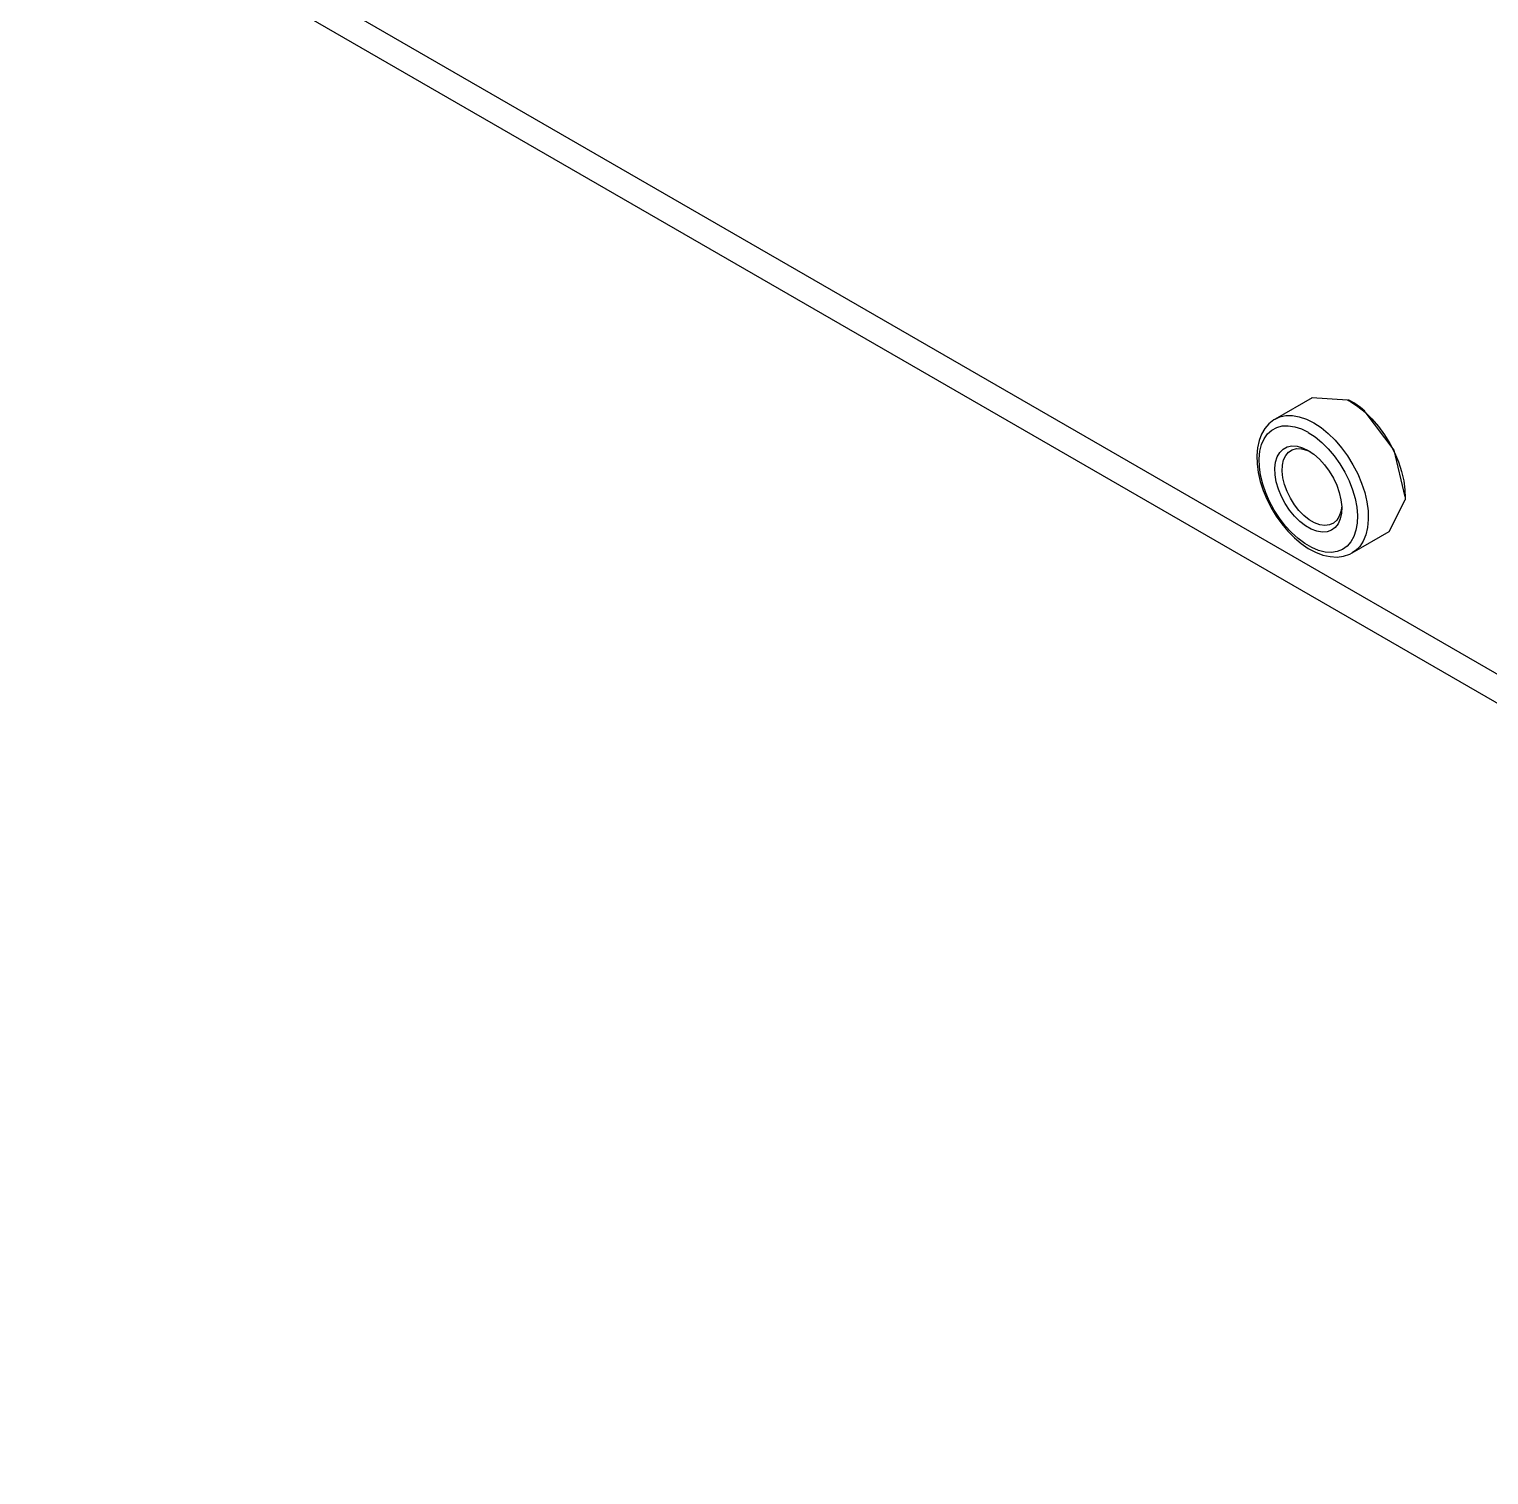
# Model space of a CAD drawing. Extents: x 0 to 258, y 0 to 184.
# Drawn here: x 163.51 to 182.41, y 69.55 to 88.28 of the extents above; entities that cross this region are included whole.
import ezdxf

# ---------------------------------------------------------------- set-up
doc = ezdxf.new("R2010")
doc.units = 0

msp = doc.modelspace()

# ---------------------------------------------------------------- linework, layer by layer
for p, q in [((199.83755, 69.921183), (163.796318, 90.729842)), ((163.510039, 90.522938), (199.83755, 69.548914)), ((180.123471, 83.502228), (179.644575, 83.226797)), ((180.584639, 83.473494), (180.122703, 83.502239)), ((180.584639, 83.473494), (180.622686, 83.452698)), ((180.626178, 83.458836), (180.597074, 83.474447)), ((180.622686, 83.452698), (180.71693, 83.390997)), ((180.634116, 83.454074), (180.626178, 83.458836)), ((180.662691, 83.437447), (180.635174, 83.453957)), ((180.751855, 83.3754), (180.662691, 83.437447)), ((180.71693, 83.390997), (180.809508, 83.315829)), ((180.807179, 83.328516), (180.751855, 83.3754)), ((179.626928, 83.215375), (179.564777, 83.165514)), ((179.656032, 83.230403), (179.626928, 83.215375)), ((179.644575, 83.226797), (179.652513, 83.231295)), ((179.653465, 83.231208), (179.707149, 83.254465)), ((179.707149, 83.254465), (179.785042, 83.271239)), ((179.785042, 83.271239), (179.869339, 83.271768)), ((179.869339, 83.271768), (179.958582, 83.256026)), ((179.958582, 83.256026), (180.051134, 83.22431)), ((180.051134, 83.22431), (180.145378, 83.177182)), ((180.145378, 83.177175), (180.239649, 83.115474)), ((180.809508, 83.315829), (180.898725, 83.228533)), ((181.186406, 82.824277), (180.809958, 83.320115)), ((180.898725, 83.228533), (180.983021, 83.130663)), ((179.4704, 83.031387), (179.43873, 82.948196)), ((179.512548, 83.103964), (179.4704, 83.031387)), ((179.502521, 82.972223), (179.546918, 83.035379)), ((179.564777, 83.165514), (179.512548, 83.103964)), ((179.546918, 83.035379), (179.601581, 83.08461)), ((179.601581, 83.08461), (179.665451, 83.118956)), ((179.665451, 83.118956), (179.737285, 83.137741)), ((179.737285, 83.137741), (179.815681, 83.140625)), ((179.815681, 83.140625), (179.899104, 83.127528)), ((179.899104, 83.127528), (179.98594, 83.098704)), ((179.98594, 83.098704), (180.074523, 83.054723)), ((180.074681, 83.054702), (180.163237, 82.996414)), ((180.163237, 82.996414), (180.2501, 82.924958)), ((180.239649, 83.115474), (180.3322, 83.040306)), ((180.3322, 83.040306), (180.421444, 82.953007)), ((180.983021, 83.130663), (181.060915, 83.023973)), ((181.060915, 83.023973), (181.13095, 82.910361)), ((179.418092, 82.855158), (179.409096, 82.753696)), ((179.43873, 82.948196), (179.418092, 82.855158)), ((179.438545, 82.712686), (179.447805, 82.80929)), ((179.447805, 82.80929), (179.469236, 82.896367)), ((179.469236, 82.896367), (179.502521, 82.972223)), ((179.672383, 82.738316), (179.705456, 82.794966)), ((179.705456, 82.794966), (179.749139, 82.837947)), ((179.749139, 82.837947), (179.802187, 82.866022)), ((179.781815, 82.754503), (179.819941, 82.799181)), ((179.802187, 82.866022), (179.863042, 82.878378)), ((179.819941, 82.799181), (179.867751, 82.829327)), ((179.863042, 82.878378), (179.929981, 82.874674)), ((179.867751, 82.829327), (179.923737, 82.843985)), ((179.923737, 82.843985), (179.986099, 82.842662)), ((179.929981, 82.874674), (180.001074, 82.855016)), ((179.986099, 82.842662), (180.0528, 82.825411)), ((180.001074, 82.855016), (180.074258, 82.81995)), ((180.0528, 82.825411), (180.098891, 82.805171)), ((180.074655, 82.81995), (180.147865, 82.7705)), ((180.2501, 82.924958), (180.333523, 82.841726)), ((180.333523, 82.841726), (180.411919, 82.748333)), ((180.421444, 82.953007), (180.50574, 82.85514)), ((180.50574, 82.85514), (180.583607, 82.748447)), ((181.13095, 82.910361), (181.191936, 82.791854)), ((181.329255, 82.218336), (181.186406, 82.824277)), ((179.409096, 82.753696), (179.412271, 82.645712)), ((179.412271, 82.645712), (179.427088, 82.533307)), ((179.44172, 82.608435), (179.438545, 82.712686)), ((179.457065, 82.498569), (179.44172, 82.608435)), ((179.641691, 82.590877), (179.650952, 82.669628)), ((179.650952, 82.669628), (179.672383, 82.738316)), ((179.736095, 82.549679), (179.73927, 82.627712)), ((179.73927, 82.627712), (179.754615, 82.696726)), ((179.754615, 82.696726), (179.781815, 82.754503)), ((180.147865, 82.7705), (180.218959, 82.708082)), ((180.218959, 82.708082), (180.285872, 82.634496)), ((180.285872, 82.634496), (180.346752, 82.551856)), ((180.411919, 82.748333), (180.483727, 82.646601)), ((180.483727, 82.646601), (180.547597, 82.538508)), ((180.583607, 82.748447), (180.653668, 82.634835)), ((180.653668, 82.634835), (180.714655, 82.516331)), ((181.191936, 82.791854), (181.242762, 82.670572)), ((181.242762, 82.670572), (181.282529, 82.548673)), ((179.427088, 82.533307), (179.453282, 82.418448)), ((179.453282, 82.418448), (179.490297, 82.302913)), ((179.484503, 82.385222), (179.457065, 82.498569)), ((179.644866, 82.504327), (179.641691, 82.590877)), ((179.660477, 82.412469), (179.644866, 82.504327)), ((179.745355, 82.465131), (179.736095, 82.549679)), ((179.766786, 82.37679), (179.745355, 82.465131)), ((180.346752, 82.551856), (180.399775, 82.462544)), ((180.399775, 82.462544), (180.443457, 82.369125)), ((180.547597, 82.538508), (180.60226, 82.426161)), ((180.60226, 82.426161), (180.646657, 82.311742)), ((180.714655, 82.516331), (180.765455, 82.395049)), ((181.282529, 82.548673), (181.310496, 82.428338)), ((181.310496, 82.428338), (181.326106, 82.311713)), ((179.523423, 82.270605), (179.484503, 82.385222)), ((179.490297, 82.302913), (179.537446, 82.18842)), ((179.573059, 82.156945), (179.523423, 82.270605)), ((179.687861, 82.317947), (179.660477, 82.412469)), ((179.726358, 82.22348), (179.687861, 82.317947)), ((179.799568, 82.28749), (179.766786, 82.37679)), ((179.842722, 82.200107), (179.799568, 82.28749)), ((180.443457, 82.369125), (180.47653, 82.274288)), ((180.47653, 82.274288), (180.497961, 82.18076)), ((180.646657, 82.311742), (180.679889, 82.197482)), ((180.765455, 82.395049), (180.805222, 82.27315)), ((180.805222, 82.27315), (180.833214, 82.152815)), ((181.326106, 82.311713), (181.329281, 82.200876)), ((179.537446, 82.18842), (179.593881, 82.076657)), ((179.632457, 82.046455), (179.573059, 82.156945)), ((179.593881, 82.076657), (179.658783, 81.969274)), ((179.700482, 81.941286), (179.632457, 82.046455)), ((179.774882, 82.131783), (179.726358, 82.22348)), ((179.832032, 82.045495), (179.774882, 82.131783)), ((179.896167, 81.967102), (179.832032, 82.045495)), ((179.894818, 82.117446), (179.842722, 82.200107)), ((179.954243, 82.042164), (179.894818, 82.117446)), ((180.019013, 81.976682), (179.954243, 82.042164)), ((180.497961, 82.18076), (180.507222, 82.091236)), ((180.507063, 82.098181), (180.498067, 82.030586)), ((180.507222, 82.091236), (180.504047, 82.008284)), ((180.679889, 82.197482), (180.70132, 82.085603)), ((180.70132, 82.085603), (180.71058, 81.978283)), ((180.833214, 82.152815), (180.848825, 82.036189)), ((181.122615, 81.770143), (181.328434, 82.178763)), ((181.329281, 82.200876), (181.329281, 82.178757)), ((181.335261, 82.190161), (181.335261, 82.195717)), ((179.658783, 81.969274), (179.731147, 81.867875)), ((179.775756, 81.843486), (179.700482, 81.941286)), ((179.731147, 81.867875), (179.809966, 81.774009)), ((179.965435, 81.898852), (179.896167, 81.967102)), ((180.037825, 81.842716), (179.965435, 81.898852)), ((180.087117, 81.923101), (180.019013, 81.976682)), ((180.156305, 81.883149), (180.087117, 81.923101)), ((180.224383, 81.858093), (180.156305, 81.883149)), ((180.289179, 81.848754), (180.224383, 81.858093)), ((180.348578, 81.855448), (180.289179, 81.848754)), ((180.400701, 81.877937), (180.348578, 81.855448)), ((180.443854, 81.9155), (180.400701, 81.877937)), ((180.461317, 81.871402), (180.422793, 81.821406)), ((180.476636, 81.966935), (180.443854, 81.9155)), ((180.488701, 81.934299), (180.461317, 81.871402)), ((180.498067, 82.030586), (180.476636, 81.966935)), ((180.504047, 82.008284), (180.488701, 81.934299)), ((180.707405, 81.877612), (180.692059, 81.785547)), ((180.71058, 81.978283), (180.707405, 81.877612)), ((180.852, 81.925353), (180.842475, 81.822285)), ((180.848825, 82.036189), (180.852, 81.925353)), ((179.856877, 81.754959), (179.775756, 81.843486)), ((179.809966, 81.774009), (179.89413, 81.68912)), ((179.942205, 81.677425), (179.856877, 81.754959)), ((179.89413, 81.68912), (179.982607, 81.614553)), ((180.030126, 81.612394), (179.942205, 81.677425)), ((180.1113, 81.800303), (180.037825, 81.842716)), ((180.18369, 81.772839), (180.1113, 81.800303)), ((180.252957, 81.761118), (180.18369, 81.772839)), ((180.317092, 81.765458), (180.252957, 81.761118)), ((180.374242, 81.785751), (180.317092, 81.765458)), ((180.422793, 81.821406), (180.374242, 81.785751)), ((180.664596, 81.703881), (180.625676, 81.634203)), ((180.644699, 81.494572), (181.123594, 81.770268)), ((180.692059, 81.785547), (180.664596, 81.703881)), ((180.820514, 81.728823), (180.786568, 81.646639)), ((180.842475, 81.822285), (180.820514, 81.728823)), ((179.982607, 81.614553), (180.074258, 81.551577)), ((180.11892, 81.561136), (180.030126, 81.612394)), ((180.074258, 81.551577), (180.167973, 81.501414)), ((180.206841, 81.524642), (180.11892, 81.561136)), ((180.167973, 81.501414), (180.262509, 81.465272)), ((180.292195, 81.503634), (180.206841, 81.524642)), ((180.373316, 81.498501), (180.292195, 81.503634)), ((180.44859, 81.509349), (180.373316, 81.498501)), ((180.516614, 81.535982), (180.44859, 81.509349)), ((180.57604, 81.577873), (180.516614, 81.535982)), ((180.532516, 81.450509), (180.610568, 81.476887)), ((180.625676, 81.634203), (180.57604, 81.577873)), ((180.610568, 81.476887), (180.641683, 81.494985)), ((180.685127, 81.521729), (180.643191, 81.493498)), ((180.741166, 81.577193), (180.685127, 81.521729)), ((180.786568, 81.646639), (180.741166, 81.577193)), ((180.262509, 81.465272), (180.356224, 81.444317)), ((180.356224, 81.444317), (180.447029, 81.43937)), ((180.447029, 81.43937), (180.532516, 81.450509))]:
    msp.add_line(p, q)

doc.saveas('drawing.dxf')
